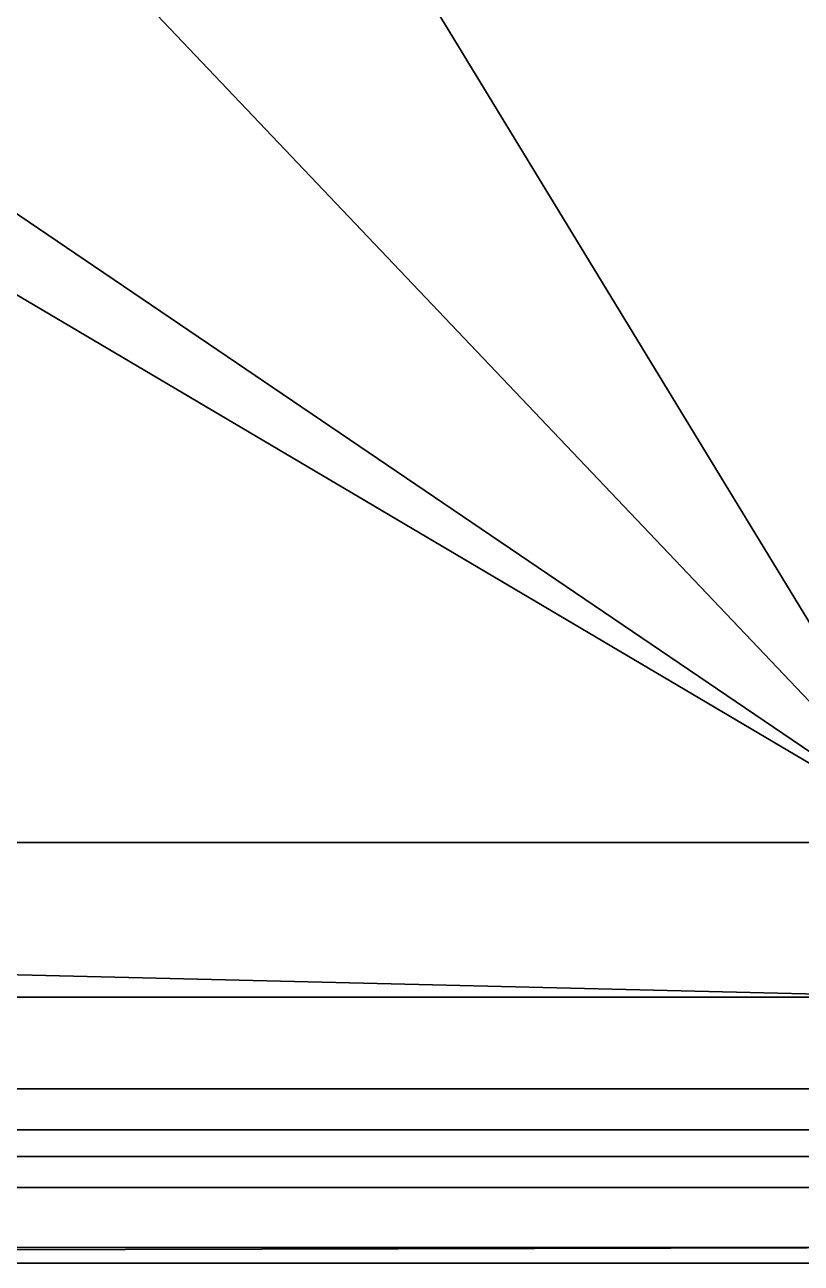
# Model space of a CAD drawing. Extents: x -11.8 to 11.8, y -23.6 to 0.1.
# Drawn here: x 9.969 to 10.86, y -6.868 to -5.447 of the extents above; entities that cross this region are included whole.
import ezdxf

# ---------------------------------------------------------------- set-up
doc = ezdxf.new("R2010")
doc.units = 0
doc.header["$MEASUREMENT"] = 0
doc.layers.add('METALICO', color=253, linetype='CONTINUOUS')

msp = doc.modelspace()

# ---------------------------------------------------------------- linework, layer by layer
at = {"layer": 'METALICO'}
for points in [[(0, -6.3855, 11.5224), (11.0227, -6.3855, 11.5224), (0, 0.1319, 11.75)], [(11.0227, -6.3855, 11.5224), (11.2503, 0.1319, 11.75), (0, 0.1319, 11.75)], [(11.1365, -3.1268, -11.6362), (11.0227, -6.3855, -11.5224), (10.1704, -4.9855, -11.5713)], [(10.0181, -5.3278, -11.5593), (10.1704, -4.9855, -11.5713), (11.0227, -6.3855, -11.5224)], [(10.0181, -5.3278, -11.5593), (9.6707, -5.4681, -11.5544), (9.8702, -5.4266, -2.8126)], [(9.6707, -5.4681, -11.5544), (10.0181, -5.3278, -11.5593), (11.0227, -6.3855, -11.5224)], [(11.0227, -6.3855, -11.5224), (7.3485, -6.3855, -11.5224), (9.6707, -5.4681, -11.5544)], [(0, -6.563, -11.4831), (11.0227, -6.563, -11.4831), (3.6742, -6.3855, -11.5224)], [(11.0227, -6.563, 11.4831), (0, -6.563, 11.4831), (3.6742, -6.3855, 11.5224)], [(11.0227, -6.3855, -11.5224), (3.6742, -6.3855, -11.5224), (11.0227, -6.563, -11.4831)], [(3.6742, -6.3855, 11.5224), (11.0227, -6.3855, 11.5224), (11.0227, -6.563, 11.4831)], [(11.0227, -6.563, -11.4831), (0, -6.563, -11.4831), (0, -6.6681, -11.4227), (11.0227, -6.6681, -11.4227)], [(0, -6.563, 11.4831), (11.0227, -6.563, 11.4831), (11.0227, -6.6681, 11.4227), (0, -6.6681, 11.4227)], [(11.0227, -6.6681, -11.4227), (0, -6.6681, -11.4227), (0, -6.7152, -11.3826), (11.0227, -6.7152, -11.3826)], [(0, -6.6681, 11.4227), (11.0227, -6.6681, 11.4227), (11.0227, -6.7152, 11.3826), (0, -6.7152, 11.3826)], [(11.0227, -6.7152, -11.3826), (0, -6.7152, -11.3826), (0, -6.7455, -11.3507), (11.0227, -6.7455, -11.3507)], [(0, -6.7152, 11.3826), (11.0227, -6.7152, 11.3826), (11.0227, -6.7455, 11.3507), (0, -6.7455, 11.3507)], [(11.0227, -6.7455, -11.3507), (0, -6.7455, -11.3507), (0, -6.7813, -11.3043), (11.0227, -6.7813, -11.3043)], [(0, -6.7455, 11.3507), (11.0227, -6.7455, 11.3507), (11.0227, -6.7813, 11.3043), (0, -6.7813, 11.3043)], [(11.0227, -6.7813, -11.3043), (0, -6.7813, -11.3043), (0, -6.85, -11.156), (11.0227, -6.85, -11.156)], [(0, -6.7813, 11.3043), (11.0227, -6.7813, 11.3043), (11.0227, -6.85, 11.156), (0, -6.85, 11.156)], [(11.0227, -6.85, -11.156), (0, -6.85, -11.156), (3.6742, -6.8681, -11.0227)], [(0, -6.85, 11.156), (11.0227, -6.85, 11.156), (3.6742, -6.8681, 11.0227)], [(3.6742, -6.8681, -11.0227), (11.0227, -6.8681, -11.0227), (11.0227, -6.85, -11.156)], [(11.0227, -6.8681, 11.0227), (3.6742, -6.8681, 11.0227), (11.0227, -6.85, 11.156)], [(-11.0227, -6.8681, -11.0227), (11.0227, -6.8681, -11.0227), (11.0227, -6.8681, 11.0227), (-11.0227, -6.8681, 11.0227)]]:
    msp.add_3dface(points, dxfattribs=at)

doc.saveas('drawing.dxf')
